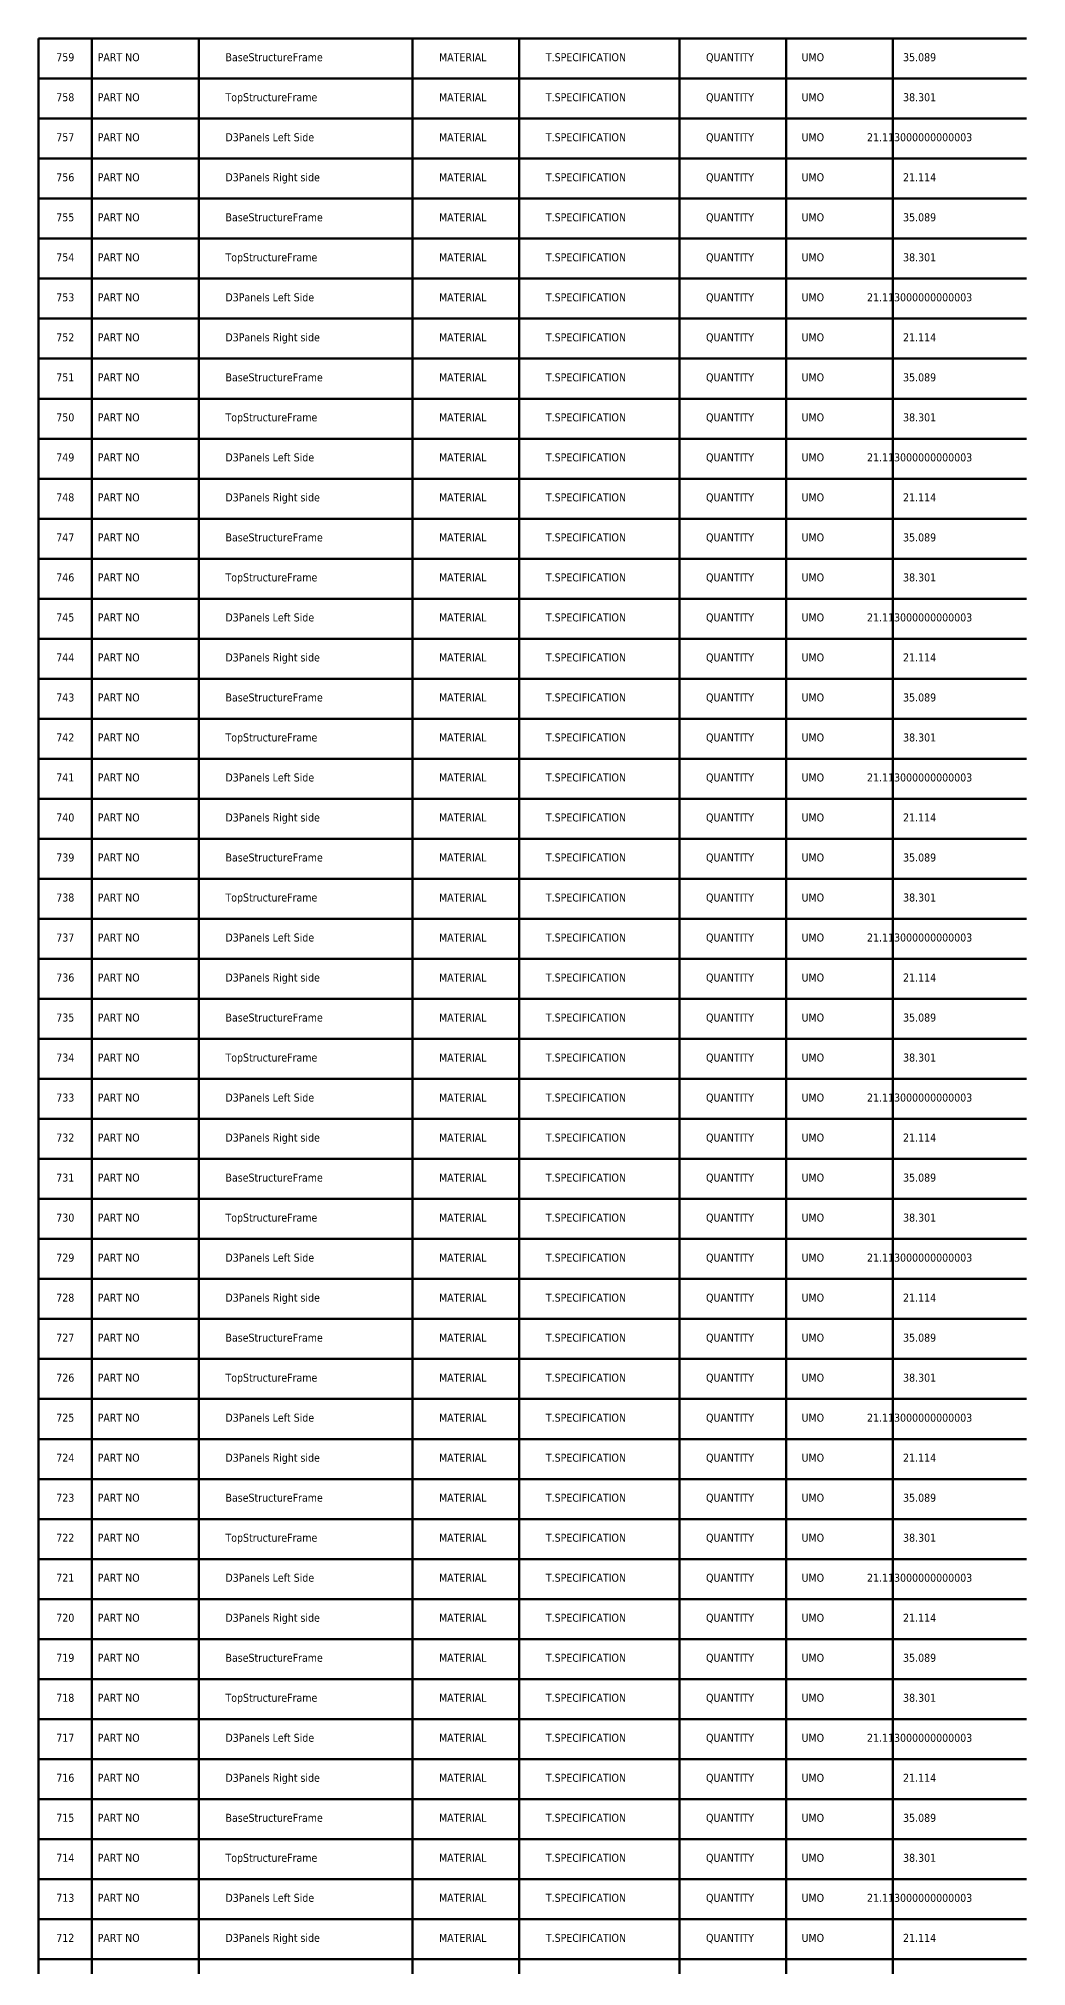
# Model space of a CAD drawing. Header units: metres. Extents: x 849 to 1219, y 30 to 11560.
# Drawn here: x 849 to 1219, y 10837 to 11560 of the extents above; entities that cross this region are included whole.
import ezdxf
from ezdxf.enums import TextEntityAlignment as Align

# ---------------------------------------------------------------- set-up
doc = ezdxf.new("R2010")
doc.units = ezdxf.units.M
doc.layers.add('Default', color=7, linetype='Continuous', lineweight=50, true_color=0x000000)
doc.styles.add('Default', font='tahoma.ttf')

msp = doc.modelspace()

# ---------------------------------------------------------------- linework, layer by layer
at = {"layer": 'Default'}
for p, q in [((849, 11560), (1219, 11560)), ((849, 160), (849, 11560)), ((869, 11560), (869, 160)), ((909, 11560), (909, 160)), ((989, 11560), (989, 160)), ((1029, 11560), (1029, 160)), ((1089, 11560), (1089, 160)), ((1129, 11560), (1129, 160)), ((1169, 11560), (1169, 160)), ((849, 11545), (1219, 11545)), ((849, 11530), (1219, 11530)), ((849, 11515), (1219, 11515)), ((849, 11500), (1219, 11500)), ((849, 11485), (1219, 11485)), ((849, 11470), (1219, 11470)), ((849, 11455), (1219, 11455)), ((849, 11440), (1219, 11440)), ((849, 11425), (1219, 11425)), ((849, 11410), (1219, 11410)), ((849, 11395), (1219, 11395)), ((849, 11380), (1219, 11380)), ((849, 11365), (1219, 11365)), ((849, 11350), (1219, 11350)), ((849, 11335), (1219, 11335)), ((849, 11320), (1219, 11320)), ((849, 11305), (1219, 11305)), ((849, 11290), (1219, 11290)), ((849, 11275), (1219, 11275)), ((849, 11260), (1219, 11260)), ((849, 11245), (1219, 11245)), ((849, 11230), (1219, 11230)), ((849, 11215), (1219, 11215)), ((849, 11200), (1219, 11200)), ((849, 11185), (1219, 11185)), ((849, 11170), (1219, 11170)), ((849, 11155), (1219, 11155)), ((849, 11140), (1219, 11140)), ((849, 11125), (1219, 11125)), ((849, 11110), (1219, 11110)), ((849, 11095), (1219, 11095)), ((849, 11080), (1219, 11080)), ((849, 11065), (1219, 11065)), ((849, 11050), (1219, 11050)), ((849, 11035), (1219, 11035)), ((849, 11020), (1219, 11020)), ((849, 11005), (1219, 11005)), ((849, 10990), (1219, 10990)), ((849, 10975), (1219, 10975)), ((849, 10960), (1219, 10960)), ((849, 10945), (1219, 10945)), ((849, 10930), (1219, 10930)), ((849, 10915), (1219, 10915)), ((849, 10900), (1219, 10900)), ((849, 10885), (1219, 10885)), ((849, 10870), (1219, 10870)), ((849, 10855), (1219, 10855)), ((849, 10840), (1219, 10840))]:
    msp.add_line(p, q, dxfattribs=at)

# ---------------------------------------------------------------- texts
at = {"layer": 'Default', "style": 'Default'}
for s, p in [('759', (859, 11553)), ('PART NO', (879, 11553)), ('UMO', (1139, 11553)), ('35.089', (1179, 11553)), ('758', (859, 11538)), ('PART NO', (879, 11538)), ('UMO', (1139, 11538)), ('38.301', (1179, 11538)), ('757', (859, 11523)), ('PART NO', (879, 11523)), ('UMO', (1139, 11523)), ('21.113000000000003', (1179, 11523)), ('756', (859, 11508)), ('PART NO', (879, 11508)), ('UMO', (1139, 11508)), ('21.114', (1179, 11508)), ('755', (859, 11493)), ('PART NO', (879, 11493)), ('UMO', (1139, 11493)), ('35.089', (1179, 11493)), ('754', (859, 11478)), ('PART NO', (879, 11478)), ('UMO', (1139, 11478)), ('38.301', (1179, 11478)), ('753', (859, 11463)), ('PART NO', (879, 11463)), ('UMO', (1139, 11463)), ('21.113000000000003', (1179, 11463)), ('752', (859, 11448)), ('PART NO', (879, 11448)), ('UMO', (1139, 11448)), ('21.114', (1179, 11448)), ('751', (859, 11433)), ('PART NO', (879, 11433)), ('UMO', (1139, 11433)), ('35.089', (1179, 11433)), ('750', (859, 11418)), ('PART NO', (879, 11418)), ('UMO', (1139, 11418)), ('38.301', (1179, 11418)), ('749', (859, 11403)), ('PART NO', (879, 11403)), ('UMO', (1139, 11403)), ('21.113000000000003', (1179, 11403)), ('748', (859, 11388)), ('PART NO', (879, 11388)), ('UMO', (1139, 11388)), ('21.114', (1179, 11388)), ('747', (859, 11373)), ('PART NO', (879, 11373)), ('UMO', (1139, 11373)), ('35.089', (1179, 11373)), ('746', (859, 11358)), ('PART NO', (879, 11358)), ('UMO', (1139, 11358)), ('38.301', (1179, 11358)), ('745', (859, 11343)), ('PART NO', (879, 11343)), ('UMO', (1139, 11343)), ('21.113000000000003', (1179, 11343)), ('744', (859, 11328)), ('PART NO', (879, 11328)), ('UMO', (1139, 11328)), ('21.114', (1179, 11328)), ('743', (859, 11313)), ('PART NO', (879, 11313)), ('UMO', (1139, 11313)), ('35.089', (1179, 11313)), ('742', (859, 11298)), ('PART NO', (879, 11298)), ('UMO', (1139, 11298)), ('38.301', (1179, 11298)), ('741', (859, 11283)), ('PART NO', (879, 11283)), ('UMO', (1139, 11283)), ('21.113000000000003', (1179, 11283)), ('740', (859, 11268)), ('PART NO', (879, 11268)), ('UMO', (1139, 11268)), ('21.114', (1179, 11268)), ('739', (859, 11253)), ('PART NO', (879, 11253)), ('UMO', (1139, 11253)), ('35.089', (1179, 11253)), ('738', (859, 11238)), ('PART NO', (879, 11238)), ('UMO', (1139, 11238)), ('38.301', (1179, 11238)), ('737', (859, 11223)), ('PART NO', (879, 11223)), ('UMO', (1139, 11223)), ('21.113000000000003', (1179, 11223)), ('736', (859, 11208)), ('PART NO', (879, 11208)), ('UMO', (1139, 11208)), ('21.114', (1179, 11208)), ('735', (859, 11193)), ('PART NO', (879, 11193)), ('UMO', (1139, 11193)), ('35.089', (1179, 11193)), ('734', (859, 11178)), ('PART NO', (879, 11178)), ('UMO', (1139, 11178)), ('38.301', (1179, 11178)), ('733', (859, 11163)), ('PART NO', (879, 11163)), ('UMO', (1139, 11163)), ('21.113000000000003', (1179, 11163)), ('732', (859, 11148)), ('PART NO', (879, 11148)), ('UMO', (1139, 11148)), ('21.114', (1179, 11148)), ('731', (859, 11133)), ('PART NO', (879, 11133)), ('UMO', (1139, 11133)), ('35.089', (1179, 11133)), ('730', (859, 11118)), ('PART NO', (879, 11118)), ('UMO', (1139, 11118)), ('38.301', (1179, 11118)), ('729', (859, 11103)), ('PART NO', (879, 11103)), ('UMO', (1139, 11103)), ('21.113000000000003', (1179, 11103)), ('728', (859, 11088)), ('PART NO', (879, 11088)), ('UMO', (1139, 11088)), ('21.114', (1179, 11088)), ('727', (859, 11073)), ('PART NO', (879, 11073)), ('UMO', (1139, 11073)), ('35.089', (1179, 11073)), ('726', (859, 11058)), ('PART NO', (879, 11058)), ('UMO', (1139, 11058)), ('38.301', (1179, 11058)), ('725', (859, 11043)), ('PART NO', (879, 11043)), ('UMO', (1139, 11043)), ('21.113000000000003', (1179, 11043)), ('724', (859, 11028)), ('PART NO', (879, 11028)), ('UMO', (1139, 11028)), ('21.114', (1179, 11028)), ('723', (859, 11013)), ('PART NO', (879, 11013)), ('UMO', (1139, 11013)), ('35.089', (1179, 11013)), ('722', (859, 10998)), ('PART NO', (879, 10998)), ('UMO', (1139, 10998)), ('38.301', (1179, 10998)), ('721', (859, 10983)), ('PART NO', (879, 10983)), ('UMO', (1139, 10983)), ('21.113000000000003', (1179, 10983)), ('720', (859, 10968)), ('PART NO', (879, 10968)), ('UMO', (1139, 10968)), ('21.114', (1179, 10968)), ('719', (859, 10953)), ('PART NO', (879, 10953)), ('UMO', (1139, 10953)), ('35.089', (1179, 10953)), ('718', (859, 10938)), ('PART NO', (879, 10938)), ('UMO', (1139, 10938)), ('38.301', (1179, 10938)), ('717', (859, 10923)), ('PART NO', (879, 10923)), ('UMO', (1139, 10923)), ('21.113000000000003', (1179, 10923)), ('716', (859, 10908)), ('PART NO', (879, 10908)), ('UMO', (1139, 10908)), ('21.114', (1179, 10908)), ('715', (859, 10893)), ('PART NO', (879, 10893)), ('UMO', (1139, 10893)), ('35.089', (1179, 10893)), ('714', (859, 10878)), ('PART NO', (879, 10878)), ('UMO', (1139, 10878)), ('38.301', (1179, 10878)), ('713', (859, 10863)), ('PART NO', (879, 10863)), ('UMO', (1139, 10863)), ('21.113000000000003', (1179, 10863)), ('712', (859, 10848)), ('PART NO', (879, 10848)), ('UMO', (1139, 10848)), ('21.114', (1179, 10848))]:
    msp.add_text(s, height=3, dxfattribs=at).set_placement(p, align=Align.MIDDLE_CENTER)
for s, p in [('BaseStructureFrame', (919, 11553)), ('MATERIAL', (999, 11553)), ('T.SPECIFICATION', (1039, 11553)), ('QUANTITY', (1099, 11553)), ('TopStructureFrame', (919, 11538)), ('MATERIAL', (999, 11538)), ('T.SPECIFICATION', (1039, 11538)), ('QUANTITY', (1099, 11538)), ('D3Panels Left Side', (919, 11523)), ('MATERIAL', (999, 11523)), ('T.SPECIFICATION', (1039, 11523)), ('QUANTITY', (1099, 11523)), ('D3Panels Right side', (919, 11508)), ('MATERIAL', (999, 11508)), ('T.SPECIFICATION', (1039, 11508)), ('QUANTITY', (1099, 11508)), ('BaseStructureFrame', (919, 11493)), ('MATERIAL', (999, 11493)), ('T.SPECIFICATION', (1039, 11493)), ('QUANTITY', (1099, 11493)), ('TopStructureFrame', (919, 11478)), ('MATERIAL', (999, 11478)), ('T.SPECIFICATION', (1039, 11478)), ('QUANTITY', (1099, 11478)), ('D3Panels Left Side', (919, 11463)), ('MATERIAL', (999, 11463)), ('T.SPECIFICATION', (1039, 11463)), ('QUANTITY', (1099, 11463)), ('D3Panels Right side', (919, 11448)), ('MATERIAL', (999, 11448)), ('T.SPECIFICATION', (1039, 11448)), ('QUANTITY', (1099, 11448)), ('BaseStructureFrame', (919, 11433)), ('MATERIAL', (999, 11433)), ('T.SPECIFICATION', (1039, 11433)), ('QUANTITY', (1099, 11433)), ('TopStructureFrame', (919, 11418)), ('MATERIAL', (999, 11418)), ('T.SPECIFICATION', (1039, 11418)), ('QUANTITY', (1099, 11418)), ('D3Panels Left Side', (919, 11403)), ('MATERIAL', (999, 11403)), ('T.SPECIFICATION', (1039, 11403)), ('QUANTITY', (1099, 11403)), ('D3Panels Right side', (919, 11388)), ('MATERIAL', (999, 11388)), ('T.SPECIFICATION', (1039, 11388)), ('QUANTITY', (1099, 11388)), ('BaseStructureFrame', (919, 11373)), ('MATERIAL', (999, 11373)), ('T.SPECIFICATION', (1039, 11373)), ('QUANTITY', (1099, 11373)), ('TopStructureFrame', (919, 11358)), ('MATERIAL', (999, 11358)), ('T.SPECIFICATION', (1039, 11358)), ('QUANTITY', (1099, 11358)), ('D3Panels Left Side', (919, 11343)), ('MATERIAL', (999, 11343)), ('T.SPECIFICATION', (1039, 11343)), ('QUANTITY', (1099, 11343)), ('D3Panels Right side', (919, 11328)), ('MATERIAL', (999, 11328)), ('T.SPECIFICATION', (1039, 11328)), ('QUANTITY', (1099, 11328)), ('BaseStructureFrame', (919, 11313)), ('MATERIAL', (999, 11313)), ('T.SPECIFICATION', (1039, 11313)), ('QUANTITY', (1099, 11313)), ('TopStructureFrame', (919, 11298)), ('MATERIAL', (999, 11298)), ('T.SPECIFICATION', (1039, 11298)), ('QUANTITY', (1099, 11298)), ('D3Panels Left Side', (919, 11283)), ('MATERIAL', (999, 11283)), ('T.SPECIFICATION', (1039, 11283)), ('QUANTITY', (1099, 11283)), ('D3Panels Right side', (919, 11268)), ('MATERIAL', (999, 11268)), ('T.SPECIFICATION', (1039, 11268)), ('QUANTITY', (1099, 11268)), ('BaseStructureFrame', (919, 11253)), ('MATERIAL', (999, 11253)), ('T.SPECIFICATION', (1039, 11253)), ('QUANTITY', (1099, 11253)), ('TopStructureFrame', (919, 11238)), ('MATERIAL', (999, 11238)), ('T.SPECIFICATION', (1039, 11238)), ('QUANTITY', (1099, 11238)), ('D3Panels Left Side', (919, 11223)), ('MATERIAL', (999, 11223)), ('T.SPECIFICATION', (1039, 11223)), ('QUANTITY', (1099, 11223)), ('D3Panels Right side', (919, 11208)), ('MATERIAL', (999, 11208)), ('T.SPECIFICATION', (1039, 11208)), ('QUANTITY', (1099, 11208)), ('BaseStructureFrame', (919, 11193)), ('MATERIAL', (999, 11193)), ('T.SPECIFICATION', (1039, 11193)), ('QUANTITY', (1099, 11193)), ('TopStructureFrame', (919, 11178)), ('MATERIAL', (999, 11178)), ('T.SPECIFICATION', (1039, 11178)), ('QUANTITY', (1099, 11178)), ('D3Panels Left Side', (919, 11163)), ('MATERIAL', (999, 11163)), ('T.SPECIFICATION', (1039, 11163)), ('QUANTITY', (1099, 11163)), ('D3Panels Right side', (919, 11148)), ('MATERIAL', (999, 11148)), ('T.SPECIFICATION', (1039, 11148)), ('QUANTITY', (1099, 11148)), ('BaseStructureFrame', (919, 11133)), ('MATERIAL', (999, 11133)), ('T.SPECIFICATION', (1039, 11133)), ('QUANTITY', (1099, 11133)), ('TopStructureFrame', (919, 11118)), ('MATERIAL', (999, 11118)), ('T.SPECIFICATION', (1039, 11118)), ('QUANTITY', (1099, 11118)), ('D3Panels Left Side', (919, 11103)), ('MATERIAL', (999, 11103)), ('T.SPECIFICATION', (1039, 11103)), ('QUANTITY', (1099, 11103)), ('D3Panels Right side', (919, 11088)), ('MATERIAL', (999, 11088)), ('T.SPECIFICATION', (1039, 11088)), ('QUANTITY', (1099, 11088)), ('BaseStructureFrame', (919, 11073)), ('MATERIAL', (999, 11073)), ('T.SPECIFICATION', (1039, 11073)), ('QUANTITY', (1099, 11073)), ('TopStructureFrame', (919, 11058)), ('MATERIAL', (999, 11058)), ('T.SPECIFICATION', (1039, 11058)), ('QUANTITY', (1099, 11058)), ('D3Panels Left Side', (919, 11043)), ('MATERIAL', (999, 11043)), ('T.SPECIFICATION', (1039, 11043)), ('QUANTITY', (1099, 11043)), ('D3Panels Right side', (919, 11028)), ('MATERIAL', (999, 11028)), ('T.SPECIFICATION', (1039, 11028)), ('QUANTITY', (1099, 11028)), ('BaseStructureFrame', (919, 11013)), ('MATERIAL', (999, 11013)), ('T.SPECIFICATION', (1039, 11013)), ('QUANTITY', (1099, 11013)), ('TopStructureFrame', (919, 10998)), ('MATERIAL', (999, 10998)), ('T.SPECIFICATION', (1039, 10998)), ('QUANTITY', (1099, 10998)), ('D3Panels Left Side', (919, 10983)), ('MATERIAL', (999, 10983)), ('T.SPECIFICATION', (1039, 10983)), ('QUANTITY', (1099, 10983)), ('D3Panels Right side', (919, 10968)), ('MATERIAL', (999, 10968)), ('T.SPECIFICATION', (1039, 10968)), ('QUANTITY', (1099, 10968)), ('BaseStructureFrame', (919, 10953)), ('MATERIAL', (999, 10953)), ('T.SPECIFICATION', (1039, 10953)), ('QUANTITY', (1099, 10953)), ('TopStructureFrame', (919, 10938)), ('MATERIAL', (999, 10938)), ('T.SPECIFICATION', (1039, 10938)), ('QUANTITY', (1099, 10938)), ('D3Panels Left Side', (919, 10923)), ('MATERIAL', (999, 10923)), ('T.SPECIFICATION', (1039, 10923)), ('QUANTITY', (1099, 10923)), ('D3Panels Right side', (919, 10908)), ('MATERIAL', (999, 10908)), ('T.SPECIFICATION', (1039, 10908)), ('QUANTITY', (1099, 10908)), ('BaseStructureFrame', (919, 10893)), ('MATERIAL', (999, 10893)), ('T.SPECIFICATION', (1039, 10893)), ('QUANTITY', (1099, 10893)), ('TopStructureFrame', (919, 10878)), ('MATERIAL', (999, 10878)), ('T.SPECIFICATION', (1039, 10878)), ('QUANTITY', (1099, 10878)), ('D3Panels Left Side', (919, 10863)), ('MATERIAL', (999, 10863)), ('T.SPECIFICATION', (1039, 10863)), ('QUANTITY', (1099, 10863)), ('D3Panels Right side', (919, 10848)), ('MATERIAL', (999, 10848)), ('T.SPECIFICATION', (1039, 10848)), ('QUANTITY', (1099, 10848))]:
    msp.add_text(s, height=3, dxfattribs=at).set_placement(p, align=Align.MIDDLE_LEFT)

doc.saveas('drawing.dxf')
